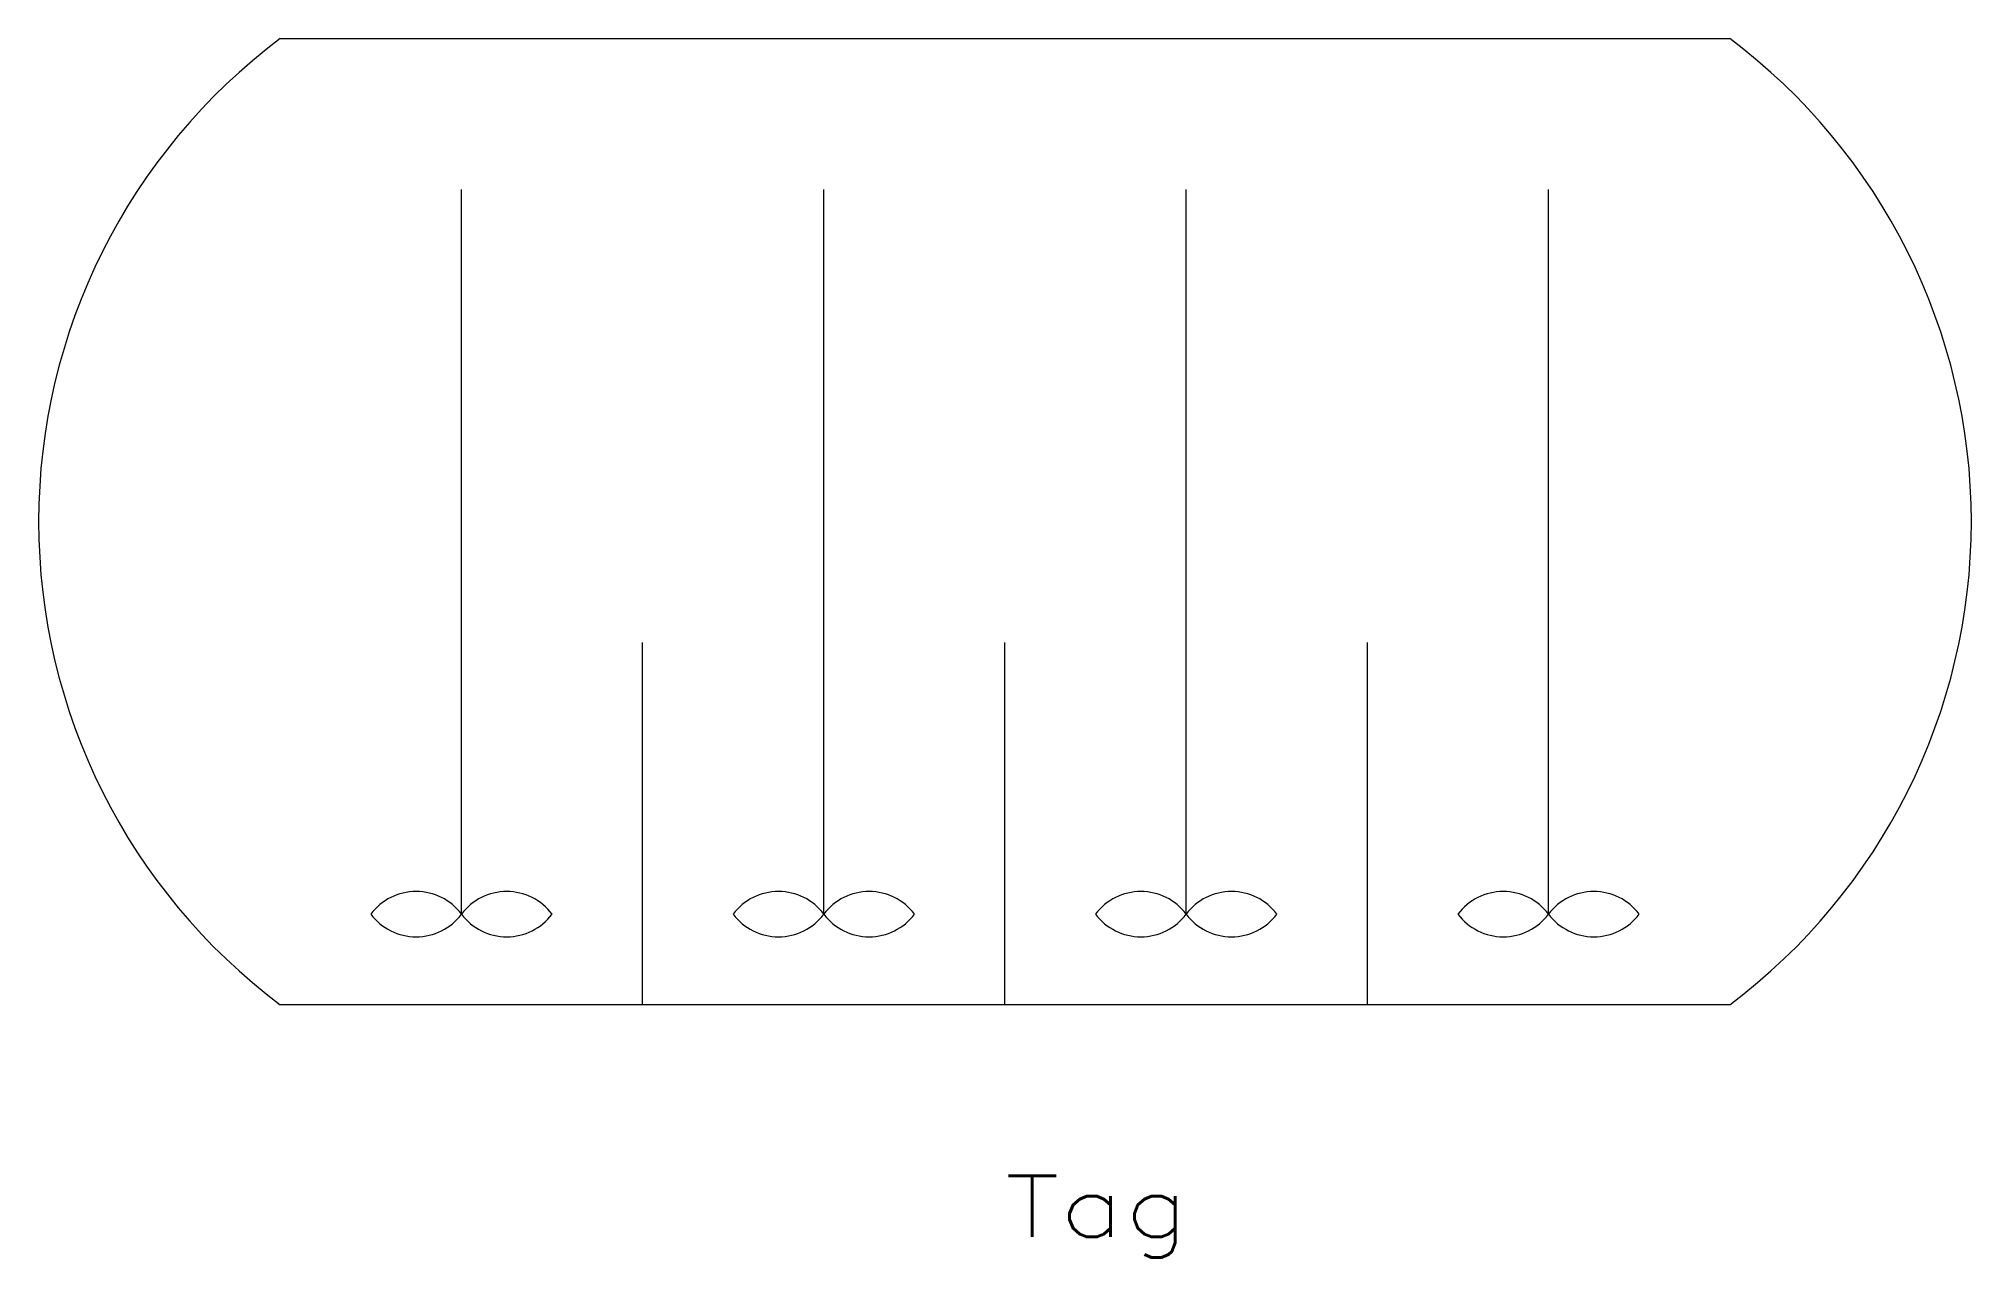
# Model space of a CAD drawing. Header units: inches. Extents: x -19.9 to 20.1, y -15.1 to 10.1.
import ezdxf
from ezdxf.enums import TextEntityAlignment as Align

# ---------------------------------------------------------------- set-up
doc = ezdxf.new("R2010")
doc.units = ezdxf.units.IN
doc.header["$MEASUREMENT"] = 0
doc.layers.get('0').update_dxf_attribs({"lineweight": 0})
doc.layers.add('SCD_DRAW', color=11, linetype='Continuous', lineweight=0, true_color=0xff7f7f)
doc.styles.add('STANDARD1', font='TXT.SHX')

msp = doc.modelspace()

# ---------------------------------------------------------------- linework, layer by layer
at = {"layer": 'SCD_DRAW', "linetype": 'Continuous'}
for p, q in [((-14.937, 10.134), (15.108, 10.134)), ((-14.937, 10.134), (-14.937, 10.134)), ((-11.181, -8.018), (-11.181, 7.004)), ((-3.67, -8.018), (-3.67, 7.004)), ((3.841, -8.018), (3.841, 7.004)), ((11.352, -8.018), (11.352, 7.004)), ((-7.426, -9.896), (-7.426, -2.385)), ((0.085, -9.896), (0.085, -2.385)), ((7.596, -9.896), (7.596, -2.385)), ((15.108, -9.896), (-14.937, -9.896))]:
    msp.add_line(p, q, dxfattribs=at)
for centre, radius, start, end in [((-7.426, 0.119), 12.519, 126.8699, 233.1301), ((7.596, 0.119), 12.519, -53.1301, 53.1301), ((-12.12, -8.723), 1.174, 36.8699, 143.1301), ((-10.243, -8.723), 1.174, 36.8699, 143.1301), ((-4.609, -8.723), 1.174, 36.8699, 143.1301), ((-2.731, -8.723), 1.174, 36.8699, 143.1301), ((2.902, -8.723), 1.174, 36.8699, 143.1301), ((4.78, -8.723), 1.174, 36.8699, 143.1301), ((10.413, -8.723), 1.174, 36.8699, 143.1301), ((12.291, -8.723), 1.174, 36.8699, 143.1301), ((-12.12, -7.314), 1.174, -143.1301, -36.8699), ((-10.243, -7.314), 1.174, -143.1301, -36.8699), ((-4.609, -7.314), 1.174, -143.1301, -36.8699), ((-2.731, -7.314), 1.174, -143.1301, -36.8699), ((2.902, -7.314), 1.174, -143.1301, -36.8699), ((4.78, -7.314), 1.174, -143.1301, -36.8699), ((10.413, -7.314), 1.174, -143.1301, -36.8699), ((12.291, -7.314), 1.174, -143.1301, -36.8699)]:
    msp.add_arc(centre, radius, start, end, dxfattribs=at)

# ---------------------------------------------------------------- texts
at = {"color": 7, "linetype": 'Continuous', "style": 'STANDARD1', "width": 1.166667}
msp.add_text('Tag', height=1.27, dxfattribs=at).set_placement((0.085, -14.712), (3.895, -14.712), align=Align.FIT)

doc.saveas('drawing.dxf')
